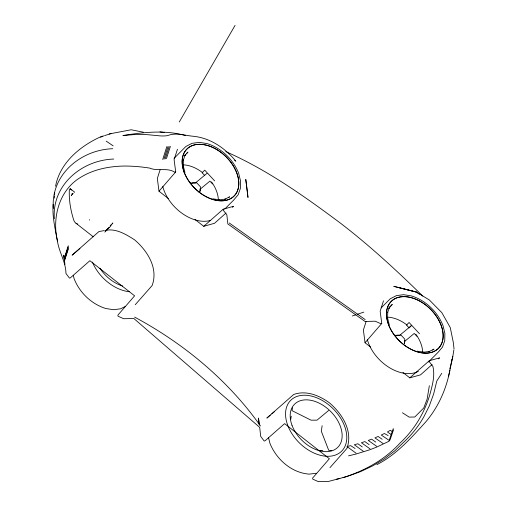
<?xml version="1.0" encoding="UTF-8"?>
<svg xmlns="http://www.w3.org/2000/svg" width="507" height="507" viewBox="0 0 507 507"><rect width="100%" height="100%" fill="white"/><g stroke="black" fill="none" stroke-linecap="round" stroke-linejoin="round"><path stroke-width="0.76" d="M183.287 166.023L183.407 159.692L183.312 160.149L185.207 154.793L184.814 155.579M387.627 318.352L387.754 312.014M53.134 204.384C52.151 216.762 55.244 228.904 57.437 240.983C58.989 252.22 65.885 261.999 65.948 273.457L69.465 278.121L70.372 277.842L89.872 260.712L134.615 295.822L117.897 315.126L118.017 316.21L123.657 318.732L133.842 318.497L259.692 427.369L260.693 436.375L264.21 441.039L265.11 440.76L284.611 423.63L329.36 458.74L312.635 478.044L312.756 479.128L318.396 481.65L328.587 481.416L346.94 476.529L360.433 471.668L372.93 465.756L384.369 458.829L394.706 450.907L403.883 442.034A193.452 141.941 30 0 0 420.233 422.756L423.56 417.394L429.258 406.044L433.669 393.92L436.781 381.068L441.768 373.291M53.349 208.478C50.605 174.75 80.892 149.673 112.769 148.722M54.357 218.809C51.613 185.08 81.906 160.009 113.777 159.052M54.319 198.136L54.49 195.898M54.604 194.403L54.718 192.907M404.282 343.277L404.865 339.221L401.126 335.178L396.81 335.203L395.72 336.299M200.081 191.431L200.499 188.534M290.809 419.099L291.221 416.234M292.444 407.799L292.026 410.664L311.07 420.176L317.002 420.157L328.606 410.518M322.129 425.703L321.324 431.273L328.764 450.425L331.812 450.412M404.421 343.759L404.839 340.862M449.874 368.747L452.795 356.598L453.854 349.925M429.353 385.7L427.141 399.053L423.763 407.977L414.783 417.008L409.181 417.115L402.431 412.774M376.859 464.659C396.474 454.665 411.209 437.902 425.779 421.875C438.282 407.178 446.407 389.027 449.899 370.104M448.505 376.612L452.795 356.598M55.574 186.246C59.921 162.36 81.076 145.262 102.275 136.085M68.236 245.8L64.11 258.633L63.743 255.135L64.953 264.451M64.205 259.508L68.261 246.877M64.294 260.383L68.287 247.955M64.389 261.257L68.318 249.026M162.722 159.464L166.841 146.631M160.085 169.883L157.328 178.451L158.989 191.202L168.311 198.516M163.957 159.185L168.02 146.555M165.2 158.9L169.192 146.472M166.442 158.621L170.371 146.39M177.45 149.248L174.104 159.654L175.701 171.917L158.989 191.202M366.143 321.419L363.386 329.994L365.04 342.745L370.636 347.13M383.507 300.79L380.161 311.19L381.758 323.453L365.04 342.745M393.508 429.803L390.06 439.861L388.945 441.293L376.448 447.199L369.825 449.76L355.857 454.088L348.524 455.85M393.267 428.63L389.135 440.393L381.289 435.05L384.35 433.51L388.153 435.576M387.652 312.47L389.547 307.122L388.774 308.414L392.272 304.396L389.256 307.451M106.609 229.905L107.173 229.456M107.509 228.93L107.288 229.297M105.627 230.958L106.489 229.988L106.204 230.21M179.282 122.003L235.083 25.35M72.526 193.883L72.26 194.415L73.204 193.351M74.199 192.426L74.447 192.014L70.397 188.838M110.52 225.342L110.279 225.659M110.234 225.824L110.995 224.797M71.69 194.973L71.246 195.448L71.563 194.935M109.011 227.358L106.248 230.615M72.317 193.516L71.829 194.016M89.669 219.727L89.34 220.076M108.08 228.416L107.744 228.765M184.928 155.516L187.932 152.075L186.589 153.437M135.249 304.707L152.113 285.574C158.596 268.311 147.372 250.654 134.482 239.748C126.085 234.449 116.23 228.296 105.887 230.311M329.994 467.625L346.858 448.492C353.335 431.229 342.117 413.573 329.227 402.666C319.03 395.365 306.19 390.067 293.705 394.459L266.859 418.091L270.225 415.233M174.028 158.38L185.86 146.485L191.976 143.342L199.257 142.366L207.078 143.576C221.35 148.057 233.074 159.306 238.62 173.147L240.546 180.999L240.407 188.331L238.17 194.751L233.645 200.1L224.715 209.08M104.778 232.092L110.158 226.686A3.758 0.488 -51.9 0 1 112.915 223.036L112.136 223.251M191.38 183.971L192.47 182.875L196.786 182.856L200.525 186.893L199.942 190.955L198.852 192.052M381.156 307.901L390.206 298.813L396.436 295.619L403.604 294.687L411.424 295.898C425.696 300.385 437.414 311.634 442.96 325.469L444.886 333.327L444.753 340.653L442.51 347.08L437.985 352.422L428.497 361.966M432.699 350.052L433.979 349.139L428.808 351.757M226.052 213.003L214.493 223.302L203.732 226.312L195.037 219.487M232.415 207.338L233.569 206.305L223.219 209.201L203.732 226.312M432.11 364.539L420.55 374.844L409.789 377.854L402.951 372.487M438.466 358.874L439.626 357.847L429.277 360.743L409.789 377.854M79.96 248.493L72.121 255.173L98.966 231.541L104.347 230.584M271.904 413.801L274.705 411.411M206.976 173.35L195.372 182.989L190.214 183.008M200.031 189.307L209.898 181.119L212.534 183.971M404.377 341.636L414.238 333.441L416.874 336.293M228.6 197.502L229.373 196.95M224.462 199.428L229.639 196.811M125.286 306.482L120.59 308.82L113.543 309.714L105.722 308.503C91.45 304.023 79.726 292.767 74.18 278.932L73.293 275.333M100.57 137.245L104.112 135.762M224.715 199.302L225.438 199.099L219.373 199.866M429.055 351.63L429.778 351.421L423.719 352.188M343.017 477.626C356.231 473.5 368.969 467.708 380.44 459.925A193.452 141.941 30 0 0 399.96 443.131A193.452 141.941 30 0 0 416.304 423.858C422.154 414.954 426.641 405.201 429.74 395.016C432.211 385.732 435.196 376.124 432.915 366.485L429.397 361.821L429.277 360.743M352.346 315.962L355.927 314.765M357.365 314.289L363.811 312.128M104.803 135.546L110.982 133.626M175.701 171.917L174.795 172.196C167.215 167.266 157.867 171.626 149.685 168.102C140.971 166.714 132.156 165.954 123.328 166.062C108.644 166.429 93.675 169.389 81 177.12C59.211 189.757 51.86 217.541 57.437 240.983M381.758 323.453L380.852 323.732L375.212 321.21L365.021 321.444L227.858 223.955L226.857 214.943L223.34 210.285L223.219 209.201M336.439 479.216L339.842 478.557M109.144 133.956L131.167 129.767L143.323 132.2M316.235 473.259L309.213 474.134C291.525 472.803 276.442 459.418 269.939 443.359L268.533 437.63M185.454 135.546C165.263 129.849 144.07 132.169 123.67 135.407L122.935 135.546L136.782 134.355L145.275 134.469L157.55 135.629A9.589 2.282 2.9 0 0 167.481 135.623C176.202 132.232 184.757 135.565 193.56 136.294C210.614 138.075 225.127 148.196 235.818 161.163L234.621 160.218M394.56 335.336L399.719 335.311L411.316 325.678L409.111 327.896L406.475 325.044L409.086 322.49L419.479 333.745M319.784 450.463L322.832 450.45M159.965 131.858L164.471 132.549M212.801 198.82L219.563 199.859M417.147 351.142L423.903 352.188M419.428 294.32L416.386 292.057L393.907 286.373L416.386 292.057L429.378 299.998L441.876 312.705L450.254 327.56L453.302 342.409L454.05 349.025M399.617 287.83L416.386 292.057M225.792 151.612C267.088 169.769 304.206 196.146 340.248 222.998C369.451 245.388 396.518 270.358 422.781 296.088M134.647 317.109C183.851 343.569 228.118 380.231 260.497 425.975M355.084 448.492L350.654 445.647L346.991 446.528L356.047 453.188M392.234 431.571L390.339 430.297L387.411 431.97L391.201 434.512M106.197 141.136L113.162 145.851M382.151 439.265L378.102 436.464L374.914 437.877L383.019 443.473M375.776 442.085L371.599 439.157L368.291 440.437L376.644 446.299M229.303 223.017L365.179 319.594M369.153 444.652L364.856 441.591L361.421 442.738L370.015 448.86M362.283 446.946L357.872 443.752L354.317 444.766L363.151 451.16M76.006 223.264L93.225 236.775M214.613 180.847L204.739 170.162L202.135 172.716L204.771 175.568M71.455 190.087L70.479 188.902A0.786 0.463 -52 0 0 69.801 188.978A0.786 0.463 -52 0 0 69.339 189.789C68.851 199.999 70.612 210.24 73.699 219.949A9.589 6.629 -71.2 0 0 76.538 223.587M387.602 318.016L389.294 324.924M183.261 165.694L184.947 172.602M259.394 425.037L258.481 418.053L259.14 424.27M451.541 359.856L451.598 362.213M77.698 223.993A9.589 6.629 -71.2 0 1 77.102 223.828M129.348 291.734A35.978 24 44.8 0 1 92.426 262.056M122.662 286.043A30.54 20.369 44.8 0 1 99.917 268.197M387.925 317.173A30.54 20.369 44.8 0 1 407.108 325.101M415.905 334.265A30.54 20.369 44.8 0 1 422.692 351.883M418.313 371.352A35.978 24 44.8 0 1 367.309 339.576M183.585 164.851A30.54 20.369 44.8 0 1 202.768 172.779M211.565 181.937A30.54 20.369 44.8 0 1 218.378 200.354M210.589 220.406A35.978 24 44.8 0 1 162.772 186.525M247.245 190.873L245.775 179.389L247.993 197.483L247.245 190.873M291.981 425.246A30.54 20.369 44.8 0 0 336.49 448.461A30.54 20.369 44.8 0 0 320.018 403.566A30.54 20.369 44.8 0 0 291.981 425.246M287.672 425.158A35.978 24 44.8 0 0 340.115 452.51A35.978 24 44.8 0 0 320.709 399.605A35.978 24 44.8 0 0 287.672 425.158M388.406 324.36A33.316 22.219 44.8 0 0 436.964 349.691A33.316 22.219 44.8 0 0 418.991 300.702A33.316 22.219 44.8 0 0 388.406 324.36M388.489 324.322A33.259 22.181 44.8 0 0 436.964 349.608A33.259 22.181 44.8 0 0 419.023 300.708A33.259 22.181 44.8 0 0 388.489 324.322M184.06 172.038A33.316 22.219 44.8 0 0 232.624 197.362A33.316 22.219 44.8 0 0 214.651 148.38A33.316 22.219 44.8 0 0 184.06 172.038M184.149 172A33.259 22.181 44.8 0 0 232.624 197.28A33.259 22.181 44.8 0 0 214.683 148.38A33.259 22.181 44.8 0 0 184.149 172"/></g></svg>
